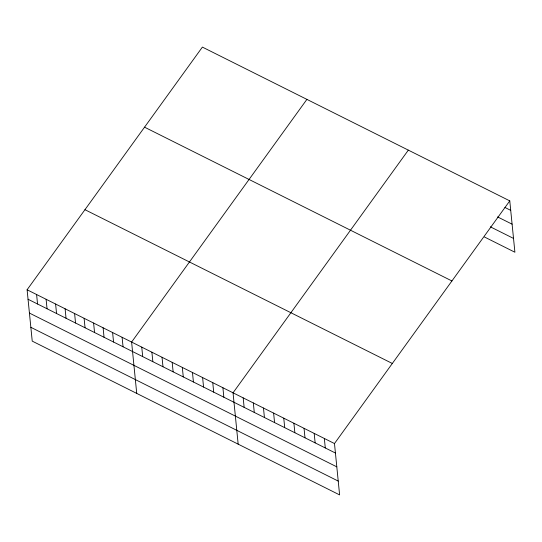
<?xml version="1.0" encoding="UTF-8"?>
<svg xmlns="http://www.w3.org/2000/svg" width="542" height="542" viewBox="0 0 542 542"><rect width="100%" height="100%" fill="white"/><g stroke="black" fill="none" stroke-linecap="round" stroke-linejoin="round"><path stroke-width="0.81" d="M509.771 200.879L334.482 443.552L339.61 494.9L32.229 341.121L27.1 289.774L202.39 47.1L509.771 200.879L514.9 252.226L484.467 237.003M306.901 99.382L131.611 342.056L136.733 393.411M408.336 150.127L233.046 392.808L238.168 444.155M504.927 207.457L510.72 210.357M497.61 216.922L512.102 224.171M490.334 226.813L513.518 238.412M144.545 127.18L451.926 280.959M84.945 209.693L392.327 363.472M27.1 289.774L334.482 443.552M28.048 299.252L335.43 453.031M29.424 313.073L336.806 466.852M30.847 327.307L338.228 481.086M324.34 438.478L325.288 447.956M314.197 433.404L315.139 442.882M304.048 428.329L304.997 437.807M293.906 423.255L294.855 432.733M283.764 418.18L284.713 427.658M273.622 413.106L274.564 422.584M263.48 408.031L264.421 417.509M253.331 402.957L254.279 412.435M243.189 397.882L244.137 407.36M222.904 387.733L223.846 397.211M212.762 382.659L213.704 392.137M202.613 377.578L203.562 387.063M192.471 372.503L193.419 381.988M182.329 367.429L183.277 376.914M172.187 362.354L173.128 371.839M162.038 357.28L162.986 366.765M151.895 352.205L152.844 361.69M141.753 347.131L142.702 356.616M122.106 337.307L123.054 346.785M112.607 332.551L113.556 342.036M103.109 327.802L104.05 337.28M93.603 323.046L94.552 332.524M84.105 318.289L85.053 327.774M74.606 313.54L75.548 323.018M65.101 308.784L66.049 318.269M55.602 304.035L56.551 313.513M46.104 299.279L47.046 308.764M36.599 294.53L37.547 304.008"/></g></svg>
